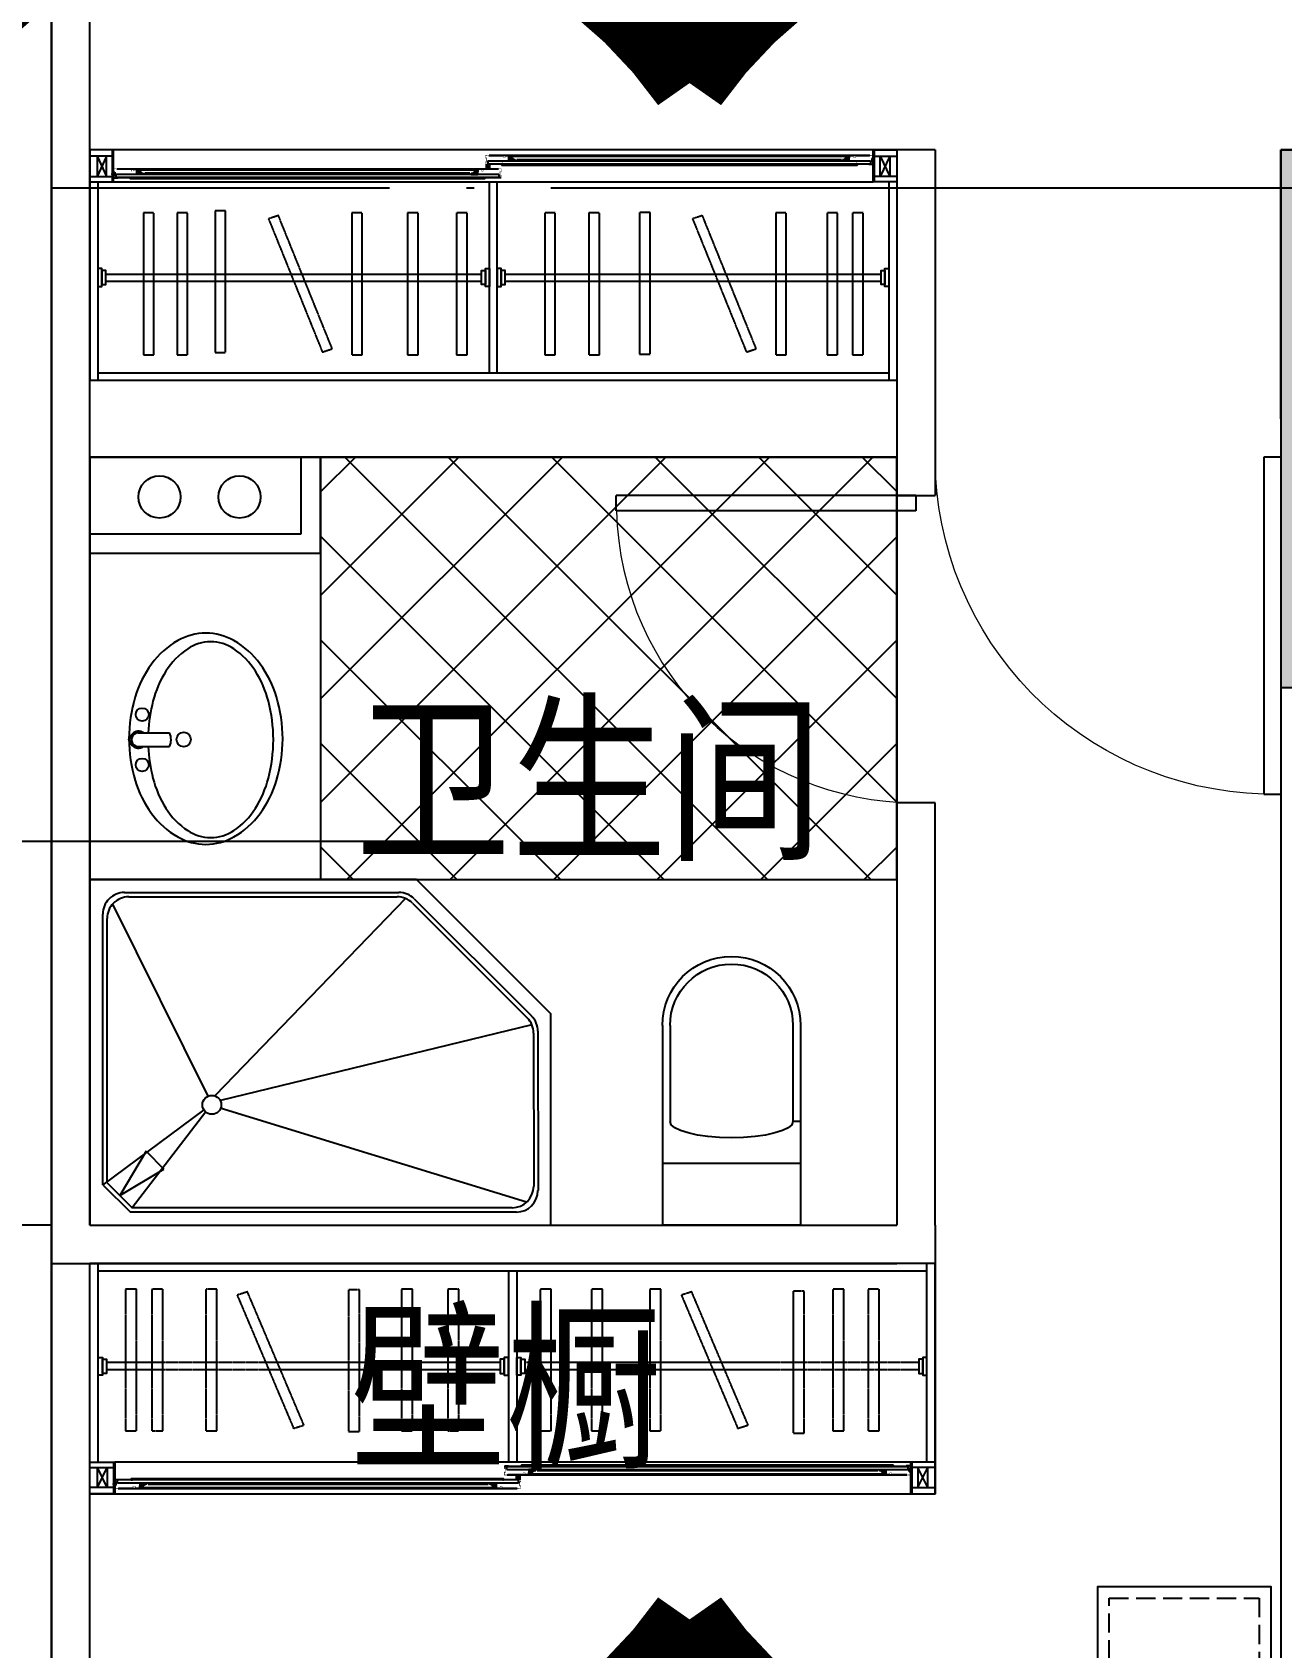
# Model space of a CAD drawing. Extents: x 802298 to 1915382, y -2285475 to -1340051.
# Drawn here: x 1398740 to 1401992, y -2236426 to -2232220 of the extents above; entities that cross this region are included whole.
import ezdxf
from ezdxf.enums import TextEntityAlignment as Align

# ---------------------------------------------------------------- set-up
doc = ezdxf.new("R2010")
doc.units = 0
doc.header["$LTSCALE"] = 1000
doc.header["$MEASUREMENT"] = 0
for name, pattern in [('DASH', [0.35, 0.25, -0.1]), ('DOTE', [2.42, 2, -0.2, 0.02, -0.2]), ('HIDDEN', [0.375, 0.25, -0.125]), ('k施-虚线', [4.5, 3, -1.5])]:
    doc.linetypes.add(name, pattern=pattern)
doc.layers.get('0').update_dxf_attribs({"linetype": 'CONTINUOUS'})
for name, color, linetype in [('DOTE', 1, 'CONTINUOUS'), ('PUB_TEXT', 7, 'CONTINUOUS'), ('WALL', 9, 'CONTINUOUS'), ('WINDOW', 4, 'CONTINUOUS'), ('修改', 6, 'CONTINUOUS'), ('厨卫', 154, 'CONTINUOUS'), ('家具', 33, 'CONTINUOUS'), ('平面填充', 252, 'CONTINUOUS'), ('结构', 7, 'CONTINUOUS')]:
    doc.layers.add(name, color=color, linetype=linetype)
doc.layers.add('面积－户', color=2, linetype='CONTINUOUS', plot=False)
doc.styles.add('黑体', font='SIMHEI.TTF', dxfattribs={"width": 0.8})

# ---------------------------------------------------------------- blocks, each defined once
blk = doc.blocks.new('A$C20CC1F58')
for p, q in [((0, 180), (0, 700)), ((360, 700), (0, 700)), ((360, 180), (360, 700)), ((360, 539.5), (0, 539.5)), ((20, 180), (20, 430)), ((360, 430), (340, 430)), ((340, 180), (340, 430))]:
    blk.add_line(p, q)
blk.add_lwpolyline([(340, 430), (336.9, 438.2), (327.8, 446.1), (313, 453.4), (293.1, 459.8), (268.9, 465.1), (241.2, 469), (211.2, 471.4), (180, 472.2), (148.8, 471.4), (118.8, 469), (91.1, 465.1), (66.9, 459.8), (47, 453.4), (32.2, 446.1), (23.1, 438.2), (20, 430)])
for radius in [180, 160]:
    blk.add_arc((180, 180), radius, 180, 0)
blk = doc.blocks.new('$0$C-D_B0A01EA002')
for p, q in [((-18.6, -23.2), (-18.6, -105)), ((17.4, -23.2), (17.4, -105))]:
    blk.add_line(p, q)
blk.add_lwpolyline([(-273, -200, 0.130159), (-253.7, -273, 0.106469), (-192.5, -341.4, 0.084248), (-106.7, -384, 0.073281), (2, -400, 0.073281), (110.7, -384, 0.084248), (196.4, -341.4, 0.106469), (257.6, -273, 0.130159), (277, -200, 0.130159), (257.6, -127, 0.106469), (196.4, -58.6, 0.084248), (110.7, -16, 0.073281), (2, 0, 0.073281), (-106.7, -16, 0.084248), (-192.5, -58.6, 0.106469), (-253.7, -127, 0.130159)], format="xyb", close=True)
for points in [[(-18.6, -50.1, 0.052133), (-100.9, -62.4, 0.076468), (-179, -96, 0.107136), (-237.3, -152.8, 0.147373), (-255.4, -212.7, 0.147373)], [(-255.4, -212.7, 0.147373), (-237.3, -272.5, 0.107136), (-179, -329.3, 0.076468), (-100.9, -362.9, 0.063415), (-0.6, -375.7, 0.063415), (99.8, -362.9, 0.076468), (177.8, -329.3, 0.107136), (236.2, -272.5, 0.147373), (254.2, -212.7, 0.147373), (236.2, -152.8, 0.107136), (177.8, -96, 0.076468), (99.8, -62.4, 0.052133), (17.4, -50.1, 0.063415)]]:
    blk.add_lwpolyline(points, format="xyb")
for centre, radius in [((-66.1, -34.3), 16.9), ((65, -34.3), 16.9), ((0, -142.3), 18.8)]:
    blk.add_circle(centre, radius)
for centre, radius, start, end in [((-0.6, -24.8), 22.2, 324.0956, 215.9044), ((-0.6, -24.8), 18.1, 354.9395, 185.0605), ((-0.6, -71.8), 37.8, 241.5808, 298.4192)]:
    blk.add_arc(centre, radius, start, end)
blk.add_point((0, 0))
blk = doc.blocks.new('314223412355')
blk.add_line((0, -900), (0, 0))
at = {"layer": '厨卫'}
for p, q in [((0, 0), (-1200, 0)), ((-1200, 0), (-1200, -550)), ((-1110, -34.2), (-105.3, -33.8)), ((-33.7, -105.4), (-105.3, -33.8)), ((-1136.2, -59.8), (-339.1, -305.1)), ((-1098.7, -45.5), (-110, -45.1)), ((-301.5, -295.2), (-110, -45.1)), ((-77.5, -77.5), (-192.4, -146.3)), ((-146, -192.6), (-77.5, -77.5)), ((-44.9, -110), (-110, -45.1)), ((-1166, -505), (-1166.2, -90.5)), ((-1154.7, -500.4), (-1154.9, -101.7)), ((-296.3, -300.6), (-33.7, -105.4)), ((-44.9, -110), (-44.5, -798.8)), ((-33.7, -105.4), (-33.3, -810)), ((-146, -192.6), (-192.4, -146.3)), ((-1150.4, -521.9), (-339.4, -324.5)), ((-820.9, -851), (-325.6, -338.1)), ((-58.8, -836.3), (-306.3, -337.8)), ((-843.8, -850.1), (-1149.5, -544.8)), ((-839.1, -838.8), (-1138.2, -540.1)), ((-850, -900), (-1200, -550)), ((-89.5, -866.3), (-804, -866.5)), ((-100.8, -855.1), (-799.4, -855.3)), ((0, -900), (-850, -900)), ((-600, -900), (0, -900))]:
    blk.add_line(p, q, dxfattribs=at)
blk.add_lwpolyline([(0, 0), (-1200, 0), (-1200, -550), (-850, -900), (0, -900)], close=True, dxfattribs=at)
blk.add_circle((-317.3, -313.4), 24.5, dxfattribs=at)
for centre, start, end in [((-1109.9, -90.5), 90.0334, 180.0334), ((-1098.7, -101.7), 90.0334, 180.0334), ((-1098.5, -500.3), 180.0334, 225.0334), ((-1109.7, -505), 180.0334, 225.0334), ((-100.8, -798.8), 270.0334, 0.0334), ((-799.4, -799), 225.0334, 270.0334), ((-89.5, -810.1), 270.0334, 0.0334), ((-804, -810.3), 225.0334, 270.0334)]:
    blk.add_arc(centre, 56.2, start, end, dxfattribs=at)
blk = doc.blocks.new('asfafasfsafaffd')
at = {"color": 8, "ltscale": 0.5}
blk.add_lwpolyline([(1608096, -1342991.5), (1608096, -1343191.5), (1608096, -1343191.5), (1608096, -1344391.5), (1607896, -1344391.5), (1607896, -1342991.5)], close=True, dxfattribs=at)
blk.add_solid([(1608096, -1344391.5), (1608096, -1342991.5), (1607896, -1344391.5), (1607896, -1342991.5)], dxfattribs=at)
blk = doc.blocks.new('dgfgf')
at = {"layer": '家具'}
blk.add_lwpolyline([(7597.4, -62676.2), (7147.4, -62676.2), (7147.4, -63176.2), (7597.4, -63176.2), (7597.4, -62676.2), (7517.4, -62676.2)], dxfattribs=at)
at = {"layer": '家具', "color": 251, "linetype": 'DASH', "ltscale": 0.2}
blk.add_lwpolyline([(7567.4, -62706.2), (7177.4, -62706.2), (7177.4, -63146.2), (7567.4, -63146.2)], close=True, dxfattribs=at)
blk = doc.blocks.new('A$C72813290')
at = {"layer": '家具'}
for p, q in [((1830, 2030), (599.1, 2030)), ((779.5, 752.6), (779.5, 2030)), ((579.1, 2000), (0, 2000)), ((0, 500), (0, 2000)), ((579.1, 500), (579.1, 2010)), ((1850, 500), (1850, 2000)), ((1850, 2000), (1980, 2000)), ((1980, 500), (1980, 2000)), ((30, 530), (30, 1970)), ((579.1, 1970), (30, 1970)), ((169.9, 1944.6), (169.9, 1282.8)), ((1850, 1970), (1950, 1970)), ((1950, 530), (1950, 1970)), ((169.9, 555.4), (169.9, 1217.2)), ((579.1, 530), (30, 530)), ((1850, 530), (1950, 530)), ((912.3, 500), (0, 500)), ((1830, 470), (967.1, 470)), ((1850, 500), (1980, 500))]:
    blk.add_line(p, q, dxfattribs=at)
at = {"layer": '家具', "linetype": 'DASH'}
for p, q in [((1850, 2000), (579.1, 2000)), ((912.3, 500), (1850, 500))]:
    blk.add_line(p, q, dxfattribs=at)
at = {"layer": '家具'}
for points in [[(169.9, 1944.6), (405.3, 1944.6, -0.414214), (465.3, 1884.6), (465.3, 1342.8, -0.414214), (405.3, 1282.8), (169.9, 1282.8, -0.414214), (109.9, 1342.8), (109.9, 1884.6, -0.414214)], [(169.9, 555.4), (405.3, 555.4, 0.414214), (465.3, 615.4), (465.3, 1157.2, 0.414214), (405.3, 1217.2), (169.9, 1217.2, 0.414214), (109.9, 1157.2), (109.9, 615.4, 0.414214)]]:
    blk.add_lwpolyline(points, format="xyb", close=True, dxfattribs=at)
blk.add_lwpolyline([(579.1, 832.6, 0.180302), (1070.8, 724.6, -0.088637), (967.1, 470.1, 28871.271551)], format="xyb", dxfattribs=at)
for centre, radius, start, end in [((599.1, 2010), 20, 90, 180), ((1819.3, 2001.3), 30.7, 357.6884, 69.6917), ((1391.5, 1313.2), 944, 210.6075, 243.2773), ((1819.3, 498.8), 30.7, 290.3566, 2.3152)]:
    blk.add_arc(centre, radius, start, end, dxfattribs=at)
blk.add_blockref('dgfgf', (-7147.4, 65176.2), dxfattribs=at)
at = {"layer": '家具', "xscale": -1, "rotation": 180}
blk.add_blockref('dgfgf', (-7147.4, -62676.2), dxfattribs=at)
blk = doc.blocks.new('A$C23642D9D')
at = {"layer": '家具'}
blk.add_blockref('A$C72813290', (0, 0), dxfattribs=at)
blk = doc.blocks.new('$DorLib2D$00000001')
for p, q in [((0.45, 0.975), (0.5, 0.975)), ((0.45, 0), (0.45, 0.975)), ((0.5, 0), (0.5, 0.975)), ((0.5, 0), (0.45, 0))]:
    blk.add_line(p, q)
at = {"lineweight": 13}
blk.add_arc((0.475, 0), 0.975, 91.4693, 180, dxfattribs=at)
blk = doc.blocks.new('A$C4EDB07DC')
at = {"layer": '家具'}
h = blk.add_hatch(color=256, dxfattribs=at)
h.paths.add_polyline_path([(-148.1, 77.9), (-145.6, 77.9), (-145.6, 80.9), (-148.1, 80.9)])
edge = h.paths.add_edge_path(flags=16)
edge.add_line((-146.2, 77.9), (-148.1, 77.9))
h = blk.add_hatch(color=256, dxfattribs=at)
h.paths.add_polyline_path([(753.1, 77.9), (750.6, 77.9), (750.6, 80.9), (753.1, 80.9)])
edge = h.paths.add_edge_path(flags=16)
edge.add_line((751.2, 77.9), (753.1, 77.9))
h = blk.add_hatch(dxfattribs=at)
h.set_pattern_fill('DOTS', color=256, scale=10, angle=180, style=0)
h.set_pattern_definition([(360, (7126.516, -2043.4462), (0.3125, 0.625), [0, -0.625])])
edge = h.paths.add_edge_path()
edge.add_line((-190, 63.1), (-187, 63.1))
edge.add_line((-187, 63.1), (-187, 71.1))
edge.add_line((-187, 71.1), (-190, 71.1))
edge.add_ellipse((-189.7, 67.1), major_axis=(2.83, -2.83), ratio=1, start_angle=138.5853, end_angle=311.4147)
h = blk.add_hatch(color=256, dxfattribs=at)
h.paths.add_polyline_path([(796.9, 39.6), (799.4, 39.6), (799.4, 42.6), (796.9, 42.6)])
edge = h.paths.add_edge_path(flags=16)
edge.add_line((798.8, 39.6), (796.9, 39.6))
h = blk.add_hatch(color=256, dxfattribs=at)
h.paths.add_polyline_path([(1699.7, 39.6), (1697.2, 39.6), (1697.2, 42.6), (1699.7, 42.6)])
edge = h.paths.add_edge_path(flags=16)
edge.add_line((1697.8, 39.6), (1699.7, 39.6))
h = blk.add_hatch(dxfattribs=at)
h.set_pattern_fill('DOTS', color=256, scale=10, angle=180, style=0)
h.set_pattern_definition([(180, (-5577.07925, -2081.9169), (-0.3125, 0.625), [0, -0.625])])
edge = h.paths.add_edge_path()
edge.add_line((1739.4, 32.6), (1736.4, 32.6))
edge.add_line((1736.4, 32.6), (1736.4, 24.6))
edge.add_line((1736.4, 24.6), (1739.4, 24.6))
edge.add_ellipse((1739.1, 28.6), major_axis=(2.83, -2.83), ratio=1, start_angle=-41.4147, end_angle=131.4147)
for p, q in [((-250, 0, 0), (-250, 650, 0)), ((-250, 0, 0), (-250, 650, 0)), ((-250, 650, 0), (1800, 650)), ((-250, 650, 0), (-250, 17.2, 0)), ((-230, 90, 0), (-230, 650, 0)), ((1800, 90), (1800, 650)), ((795, 375, 0), (795, 375, 0)), ((1770, 375), (1770, 375)), ((795, 345, 0), (795, 345, 0)), ((1770, 345), (1770, 345)), ((-250, 47, 0), (-250, 90, 0)), ((-250, 90, 0), (-250, 0, 0)), ((-190, 90, 0), (-190, 0, 0)), ((-187.6, 79.2, 0), (-179.6, 79.2, 0)), ((-148.1, 80.9, 0), (-145.6, 80.9, 0)), ((-148.1, 77.9, 0), (-148.1, 80.9, 0)), ((-145.6, 80.9, 0), (750.6, 80.9, 0)), ((753.1, 80.9, 0), (750.6, 80.9, 0)), ((753.1, 77.9, 0), (753.1, 80.9, 0)), ((792.6, 79.2, 0), (784.6, 79.2, 0)), ((1740, 90, 0), (1740, 0, 0)), ((1800, 47), (1800, 90)), ((-250, 75, 0), (-193, 75, 0)), ((-232, 18, 0), (-232, 75, 0)), ((-208, 18, 0), (-232, 75, 0)), ((-232, 18, 0), (-208, 75, 0)), ((-208, 75, 0), (-208, 18, 0)), ((-190, 71.1, 0), (-186.9, 71.1, 0)), ((-190, 63.1, 0), (-187, 63.1, 0)), ((-187, 63.1, 0), (-187, 71.1, 0)), ((795, 77.9, 0), (-186.5, 77.9, 0)), ((-184.2, 68.9, 0), (-184.2, 77.9, 0)), ((789.2, 68.9, 0), (-184.2, 68.9, 0)), ((-180.9, 52.9, 0), (788.4, 52.9, 0)), ((-146.2, 77.9, 0), (-148.1, 77.9, 0)), ((-113.6, 68.9, 0), (-130.6, 68.9, 0)), ((-130.6, 68.9, 0), (-130.6, 57.9, 0)), ((-130.6, 59.9, 0), (-130.2, 60.9, 0)), ((-130.6, 56.4, 0), (-130.6, 58.6, 0)), ((-130.6, 57.9, 0), (-127.6, 57.9, 0)), ((-130.6, 55.9, 0), (736.9, 55.9, 0)), ((-130, 68, 0), (-130.5, 67.6, 0)), ((-130.5, 67.6, 0), (-130.5, 67.6, 0)), ((-130.5, 65.7, 0), (-130, 66, 0)), ((-130.2, 60.9, 0), (-129.6, 61.8, 0)), ((-129.5, 68.5, 0), (-130, 68, 0)), ((-130, 66, 0), (-129.5, 66.6, 0)), ((-129.6, 61.8, 0), (-128.6, 62.5, 0)), ((-128.9, 68.9, 0), (-129.5, 68.5, 0)), ((-129.5, 66.6, 0), (-129, 67, 0)), ((-129, 67, 0), (-128.5, 67.4, 0)), ((-128.6, 62.5, 0), (-127.9, 63.1, 0)), ((-128.5, 67.4, 0), (-128, 67.7, 0)), ((-128, 67.7, 0), (-127.8, 68.3, 0)), ((-127.9, 63.1, 0), (-127, 63.7, 0)), ((-127.8, 68.3, 0), (-127.3, 68.6, 0)), ((-127.6, 57.9, 0), (-127.6, 60.2, 0)), ((-127.3, 68.6, 0), (-126.9, 68.8, 0)), ((-127, 63.7, 0), (-126.6, 64.1, 0)), ((-126.6, 60.1, 0), (-126.9, 59.8, 0)), ((-126.6, 64.1, 0), (-126.3, 64.6, 0)), ((-126.1, 60.5, 0), (-126.6, 60.1, 0)), ((-126.3, 64.6, 0), (-126, 65.3, 0)), ((-125.5, 60.7, 0), (-126.1, 60.5, 0)), ((-126, 65.3, 0), (-125.5, 65.9, 0)), ((-125.5, 65.9, 0), (-125, 66.2, 0)), ((-124.9, 61, 0), (-125.5, 60.7, 0)), ((-125, 66.2, 0), (-124.4, 66.7, 0)), ((-124.4, 61.3, 0), (-124.9, 61, 0)), ((-124.4, 66.7, 0), (-123.8, 67.2, 0)), ((-123.7, 61.7, 0), (-124.4, 61.3, 0)), ((-123.8, 67.2, 0), (-122.9, 67.6, 0)), ((-123, 62.3, 0), (-123.7, 61.7, 0)), ((-122.7, 62.8, 0), (-123, 62.3, 0)), ((-122.9, 67.6, 0), (-122.2, 67.8, 0)), ((-122.3, 63.4, 0), (-122.7, 62.8, 0)), ((-121.6, 63.8, 0), (-122.3, 63.4, 0)), ((-122.2, 67.8, 0), (-121.6, 68, 0)), ((-121.6, 68, 0), (-121, 68.1, 0)), ((-120.8, 64.3, 0), (-121.6, 63.8, 0)), ((-121, 68.1, 0), (-120.4, 68.3, 0)), ((-120.1, 65, 0), (-120.8, 64.3, 0)), ((-120.4, 68.3, 0), (-119.9, 68.3, 0)), ((-119.2, 65.8, 0), (-120.1, 65, 0)), ((-119.9, 68.3, 0), (-119.9, 68.9, 0)), ((-118.7, 66.4, 0), (-119.2, 65.8, 0)), ((-118.4, 67, 0), (-118.7, 66.4, 0)), ((-117.3, 67.3, 0), (-118.4, 67, 0)), ((-115.9, 67.6, 0), (-117.3, 67.3, 0)), ((-114.4, 68, 0), (-115.9, 67.6, 0)), ((-114.8, 66.6, 0), (-113.6, 66.6, 0)), ((-113.8, 68.9, 0), (-114.4, 68, 0)), ((-113.6, 68.9, 0), (-113.6, 66.6, 0)), ((-110.6, 68.9, 0), (-110.6, 65.9, 0)), ((-110.6, 68.9, 0), (-110.6, 65.9, 0)), ((715.6, 65.9, 0), (-110.6, 65.9, 0)), ((735.6, 68.9, 0), (715.6, 68.9, 0)), ((715.6, 68.9, 0), (715.6, 65.9, 0)), ((718.6, 68.9, 0), (735.6, 68.9, 0)), ((718.6, 68.9, 0), (718.6, 66.6, 0)), ((719.8, 66.6, 0), (718.6, 66.6, 0)), ((718.8, 68.9, 0), (719.4, 68, 0)), ((719.4, 68, 0), (720.9, 67.6, 0)), ((720.9, 67.6, 0), (722.3, 67.3, 0)), ((722.3, 67.3, 0), (723.4, 67, 0)), ((723.4, 67, 0), (723.7, 66.4, 0)), ((723.7, 66.4, 0), (724.2, 65.8, 0)), ((724.2, 65.8, 0), (725.1, 65, 0)), ((724.9, 68.3, 0), (724.9, 68.9, 0)), ((725.4, 68.3, 0), (724.9, 68.3, 0)), ((725.1, 65, 0), (725.8, 64.3, 0)), ((726, 68.1, 0), (725.4, 68.3, 0)), ((725.8, 64.3, 0), (726.6, 63.8, 0)), ((726.6, 68, 0), (726, 68.1, 0)), ((727.2, 67.8, 0), (726.6, 68, 0)), ((726.6, 63.8, 0), (727.3, 63.4, 0)), ((727.9, 67.6, 0), (727.2, 67.8, 0)), ((727.3, 63.4, 0), (727.7, 62.8, 0)), ((727.7, 62.8, 0), (728, 62.3, 0)), ((728.8, 67.2, 0), (727.9, 67.6, 0)), ((728, 62.3, 0), (728.7, 61.7, 0)), ((728.7, 61.7, 0), (729.4, 61.3, 0)), ((729.4, 66.7, 0), (728.8, 67.2, 0)), ((730, 66.2, 0), (729.4, 66.7, 0)), ((729.4, 61.3, 0), (729.9, 61, 0)), ((729.9, 61, 0), (730.5, 60.7, 0)), ((730.5, 65.9, 0), (730, 66.2, 0)), ((731, 65.3, 0), (730.5, 65.9, 0)), ((730.5, 60.7, 0), (731.1, 60.5, 0)), ((731.3, 64.6, 0), (731, 65.3, 0)), ((731.1, 60.5, 0), (731.6, 60.1, 0)), ((731.6, 64.1, 0), (731.3, 64.6, 0)), ((732, 63.7, 0), (731.6, 64.1, 0)), ((731.6, 60.1, 0), (731.9, 59.8, 0)), ((732.3, 68.6, 0), (731.9, 68.8, 0)), ((732.9, 63.1, 0), (732, 63.7, 0)), ((732.8, 68.3, 0), (732.3, 68.6, 0)), ((732.6, 57.9, 0), (732.6, 60.2, 0)), ((735.6, 57.9, 0), (732.6, 57.9, 0)), ((733, 67.7, 0), (732.8, 68.3, 0)), ((733.6, 62.5, 0), (732.9, 63.1, 0)), ((733.5, 67.4, 0), (733, 67.7, 0)), ((734, 67, 0), (733.5, 67.4, 0)), ((734.6, 61.8, 0), (733.6, 62.5, 0)), ((733.9, 68.9, 0), (734.5, 68.5, 0)), ((734.5, 66.6, 0), (734, 67, 0)), ((734.5, 68.5, 0), (735, 68, 0)), ((735, 66, 0), (734.5, 66.6, 0)), ((735.2, 60.9, 0), (734.6, 61.8, 0)), ((735, 68, 0), (735.5, 67.6, 0)), ((735.5, 65.7, 0), (735, 66, 0)), ((735.6, 59.9, 0), (735.2, 60.9, 0)), ((735.5, 67.6, 0), (735.5, 67.6, 0)), ((735.6, 68.9, 0), (735.6, 57.9, 0)), ((735.6, 56.4, 0), (735.6, 58.6, 0)), ((751.2, 77.9, 0), (753.1, 77.9, 0)), ((757.4, 50.6, 0), (757.4, 40.9, 0)), ((757.4, 40.9, 0), (765.4, 40.9, 0)), ((760.8, 39.6, 0), (1735.9, 39.6, 0)), ((760.8, 30.6, 0), (760.8, 39.6, 0)), ((765.4, 40.9, 0), (765.4, 50.6, 0)), ((789.2, 68.9, 0), (789.2, 77.9, 0)), ((796.9, 42.6, 0), (799.4, 42.6, 0)), ((796.9, 39.6, 0), (796.9, 42.6, 0)), ((798.8, 39.6, 0), (796.9, 39.6, 0)), ((799.4, 42.6, 0), (1697.2, 42.6, 0)), ((1699.7, 42.6, 0), (1697.2, 42.6, 0)), ((1697.8, 39.6, 0), (1699.7, 39.6, 0)), ((1699.7, 39.6, 0), (1699.7, 42.6, 0)), ((1737, 40.9, 0), (1729, 40.9, 0)), ((1733.6, 30.6, 0), (1733.6, 39.6, 0)), ((1800, 75), (1743, 75, 0)), ((1758, 75, 0), (1758, 18, 0)), ((1758, 18, 0), (1782, 75)), ((1782, 18), (1758, 75, 0)), ((1782, 18), (1782, 75)), ((-193, 18, 0), (-250, 18, 0)), ((760.8, 30.6, 0), (1733.6, 30.6, 0)), ((764.1, 14.6, 0), (1731.3, 14.6, 0)), ((831.4, 30.6, 0), (814.4, 30.6, 0)), ((814.4, 30.6, 0), (814.4, 19.6, 0)), ((814.4, 21.5, 0), (814.8, 22.6, 0)), ((814.4, 19.6, 0), (817.4, 19.6, 0)), ((814.4, 17.6, 0), (1680.3, 17.6)), ((815, 29.7, 0), (814.5, 29.3, 0)), ((814.5, 29.3, 0), (814.5, 29.3, 0)), ((814.5, 27.4, 0), (815, 27.7, 0)), ((814.8, 22.6, 0), (815.4, 23.4, 0)), ((815.5, 30.2, 0), (815, 29.7, 0)), ((815, 27.7, 0), (815.5, 28.2, 0)), ((815.4, 23.4, 0), (816.4, 24.1, 0)), ((816.1, 30.5, 0), (815.5, 30.2, 0)), ((815.5, 28.2, 0), (816, 28.7, 0)), ((816, 28.7, 0), (816.5, 29.1, 0)), ((816.4, 24.1, 0), (817.1, 24.8, 0)), ((816.5, 29.1, 0), (817, 29.4, 0)), ((817, 29.4, 0), (817.2, 30, 0)), ((817.1, 24.8, 0), (818, 25.3, 0)), ((817.2, 30, 0), (817.7, 30.2, 0)), ((817.4, 19.6, 0), (817.4, 21.8, 0)), ((817.7, 30.2, 0), (818.1, 30.4, 0)), ((818, 25.3, 0), (818.4, 25.8, 0)), ((818.4, 21.8, 0), (818.1, 21.4, 0)), ((818.4, 25.8, 0), (818.7, 26.3, 0)), ((818.9, 22.2, 0), (818.4, 21.8, 0)), ((818.7, 26.3, 0), (819, 26.9, 0)), ((819.5, 22.4, 0), (818.9, 22.2, 0)), ((819, 26.9, 0), (819.5, 27.6, 0)), ((819.5, 27.6, 0), (820, 27.9, 0)), ((820.1, 22.6, 0), (819.5, 22.4, 0)), ((820, 27.9, 0), (820.6, 28.4, 0)), ((820.6, 22.9, 0), (820.1, 22.6, 0)), ((820.6, 28.4, 0), (821.2, 28.9, 0)), ((821.3, 23.3, 0), (820.6, 22.9, 0)), ((821.2, 28.9, 0), (822.1, 29.3, 0)), ((822, 23.9, 0), (821.3, 23.3, 0)), ((822.3, 24.4, 0), (822, 23.9, 0)), ((822.1, 29.3, 0), (822.8, 29.5, 0)), ((822.7, 25.1, 0), (822.3, 24.4, 0)), ((823.4, 25.4, 0), (822.7, 25.1, 0)), ((822.8, 29.5, 0), (823.4, 29.7, 0)), ((823.4, 29.7, 0), (824, 29.7, 0)), ((824.2, 26, 0), (823.4, 25.4, 0)), ((824, 29.7, 0), (824.6, 29.9, 0)), ((824.9, 26.6, 0), (824.2, 26, 0)), ((824.6, 29.9, 0), (825.1, 30, 0)), ((825.8, 27.5, 0), (824.9, 26.6, 0)), ((825.1, 30, 0), (825.1, 30.6, 0)), ((826.3, 28, 0), (825.8, 27.5, 0)), ((826.6, 28.7, 0), (826.3, 28, 0)), ((827.7, 28.9, 0), (826.6, 28.7, 0)), ((829.1, 29.2, 0), (827.7, 28.9, 0)), ((830.6, 29.7, 0), (829.1, 29.2, 0)), ((830.2, 28.2, 0), (831.4, 28.2, 0)), ((831.2, 30.5, 0), (830.6, 29.7, 0)), ((831.4, 30.6, 0), (831.4, 28.2, 0)), ((834.4, 30.6, 0), (834.4, 27.6, 0)), ((1659.2, 27.6), (834.4, 27.6, 0)), ((1659.2, 30.6), (1659.2, 27.6)), ((1662.2, 30.6), (1679.2, 30.6)), ((1662.2, 30.6), (1662.2, 28.2)), ((1663.4, 28.2), (1662.2, 28.2)), ((1662.4, 30.5), (1663, 29.7)), ((1663, 29.7), (1664.5, 29.2)), ((1664.5, 29.2), (1665.9, 28.9)), ((1665.9, 28.9), (1667, 28.7)), ((1667, 28.7), (1667.3, 28)), ((1667.3, 28), (1667.8, 27.5)), ((1667.8, 27.5), (1668.8, 26.6)), ((1668.6, 30), (1668.5, 30.6)), ((1669.1, 29.9), (1668.6, 30)), ((1668.8, 26.6), (1669.5, 26)), ((1669.7, 29.7), (1669.1, 29.9)), ((1669.5, 26), (1670.2, 25.4)), ((1670.2, 29.7), (1669.7, 29.7)), ((1670.8, 29.5), (1670.2, 29.7)), ((1670.2, 25.4), (1670.9, 25.1)), ((1671.6, 29.3), (1670.8, 29.5)), ((1670.9, 25.1), (1671.3, 24.4)), ((1671.3, 24.4), (1671.6, 23.9)), ((1672.5, 28.9), (1671.6, 29.3)), ((1671.6, 23.9), (1672.4, 23.3)), ((1672.4, 23.3), (1673, 22.9)), ((1673, 28.4), (1672.5, 28.9)), ((1673.6, 27.9), (1673, 28.4)), ((1673, 22.9), (1673.5, 22.6)), ((1673.5, 22.6), (1674.2, 22.4)), ((1674.2, 27.6), (1673.6, 27.9)), ((1674.6, 26.9), (1674.2, 27.6)), ((1674.2, 22.4), (1674.7, 22.2)), ((1674.9, 26.3), (1674.6, 26.9)), ((1674.7, 22.2), (1675.2, 21.8)), ((1675.2, 25.8), (1674.9, 26.3)), ((1675.7, 25.3), (1675.2, 25.8)), ((1675.2, 21.8), (1675.5, 21.4)), ((1676, 30.2), (1675.6, 30.4)), ((1676.5, 24.8), (1675.7, 25.3)), ((1676.5, 30), (1676, 30.2)), ((1676.2, 19.6), (1676.2, 21.8)), ((1679.2, 19.6), (1676.2, 19.6)), ((1676.6, 29.4), (1676.5, 30)), ((1677.2, 24.1), (1676.5, 24.8)), ((1677.2, 29.1), (1676.6, 29.4)), ((1677.6, 28.7), (1677.2, 29.1)), ((1678.2, 23.4), (1677.2, 24.1)), ((1677.5, 30.5), (1678.2, 30.2)), ((1678.1, 28.2), (1677.6, 28.7)), ((1678.6, 27.7), (1678.1, 28.2)), ((1678.2, 30.2), (1678.6, 29.7)), ((1678.8, 22.6), (1678.2, 23.4)), ((1678.6, 29.7), (1679.2, 29.3)), ((1679.2, 27.4), (1678.6, 27.7)), ((1679.2, 21.5), (1678.8, 22.6)), ((1679.2, 30.6), (1679.2, 19.6)), ((1679.2, 29.3), (1679.2, 29.3)), ((1679.2, 18.1), (1679.2, 20.2)), ((1739.4, 32.6, 0), (1736.3, 32.6, 0)), ((1736.4, 24.6, 0), (1736.4, 32.6, 0)), ((1739.4, 24.6, 0), (1736.4, 24.6, 0)), ((1743, 18, 0), (1800, 18)), ((1743, 0, 0), (-250, 0, 0)), ((1800, 0), (1743, 0, 0))]:
    blk.add_line(p, q, dxfattribs=at)
at = {"layer": '家具', "linetype": 'k施-虚线', "ltscale": 30}
for p, q in [((765, 630, 0), (765, 90, 0)), ((785, 630, 0), (785, 90, 0))]:
    blk.add_line(p, q, dxfattribs=at)
at = {"layer": '家具', "linetype": 'HIDDEN', "ltscale": 0.001}
for p, q in [((745, 371.6, 0), (-210, 371.6, 0)), ((1760, 371.6), (805, 371.6, 0)), ((745, 351.6, 0), (-210, 351.6, 0)), ((1760, 351.6), (805, 351.6, 0))]:
    blk.add_line(p, q, dxfattribs=at)
at = {"layer": '家具'}
for points in [[(1780, 630), (-230, 630)], [(1780, 90), (1780, 650)], [(1800, 90), (1740, 90)]]:
    blk.add_lwpolyline(points, dxfattribs=at)
at = {"layer": '家具', "linetype": 'HIDDEN', "ltscale": 0.001, "elevation": 0}
for points in [[(-114.3, 177.8), (-114.3, 577.8), (-87.5, 577.8), (-87.5, 177.8)], [(-28.5, 177.8), (-28.5, 577.8), (-1.8, 577.8), (-1.8, 177.8)], [(67.7, 171.9), (67.7, 571.9), (94.4, 571.9), (94.4, 171.9)], [(203.7, 194.4), (340.5, 570.3), (365.6, 561.1), (228.8, 185.2)], [(415.1, 177.8), (415.1, 577.8), (441.9, 577.8), (441.9, 177.8)], [(556.8, 177.8), (556.8, 577.8), (583.6, 577.8), (583.6, 177.8)], [(681.3, 177.8), (681.3, 577.8), (708, 577.8), (708, 177.8)], [(905.4, 177.8), (905.4, 577.8), (932.1, 577.8), (932.1, 177.8)], [(1017.7, 177.8), (1017.7, 577.8), (1044.5, 577.8), (1044.5, 177.8)], [(1146.2, 176.2), (1146.2, 576.2), (1173, 576.2), (1173, 176.2)]]:
    blk.add_lwpolyline(points, close=True, dxfattribs=at)
at = {"layer": '家具', "linetype": 'HIDDEN', "ltscale": 0.001}
for points in [[(1281.1, 194.4), (1417.9, 570.3), (1443, 561.1), (1306.2, 185.2)], [(1492.5, 177.8), (1492.5, 577.8), (1519.2, 577.8), (1519.2, 177.8)], [(1623, 177.8), (1623, 577.8), (1649.8, 577.8), (1649.8, 177.8)], [(1687.5, 177.8), (1687.5, 577.8), (1714.2, 577.8), (1714.2, 177.8)]]:
    blk.add_lwpolyline(points, close=True, dxfattribs=at)
at = {"layer": '家具', "elevation": 0}
for points in [[(-230, 385), (-220, 385), (-220, 335), (-230, 335)], [(-220, 380), (-210, 380), (-210, 340), (-220, 340)], [(755, 380), (745, 380), (745, 340), (755, 340)], [(765, 385), (755, 385), (755, 335), (765, 335)], [(785, 385), (795, 385), (795, 335), (785, 335)], [(785, 385), (795, 385), (795, 335), (785, 335)], [(795, 380), (805, 380), (805, 340), (795, 340)], [(-250, 90), (-193, 90), (-193, 0), (-250, 0)], [(-148.1, 77.9), (-145.6, 77.9), (-145.6, 80.9), (-148.1, 80.9)], [(753.1, 77.9), (750.6, 77.9), (750.6, 80.9), (753.1, 80.9)], [(796.9, 39.6), (799.4, 39.6), (799.4, 42.6), (796.9, 42.6)], [(1699.7, 39.6), (1697.2, 39.6), (1697.2, 42.6), (1699.7, 42.6)]]:
    blk.add_lwpolyline(points, close=True, dxfattribs=at)
at = {"layer": '家具'}
for points in [[(1770, 380), (1760, 380), (1760, 340), (1770, 340)], [(1770, 380), (1760, 380), (1760, 340), (1770, 340)], [(1780, 385), (1770, 385), (1770, 335), (1780, 335)], [(1780, 385), (1770, 385), (1770, 335), (1780, 335)], [(1800, 90), (1743, 90), (1743, 0), (1800, 0)]]:
    blk.add_lwpolyline(points, close=True, dxfattribs=at)
at = {"layer": '家具', "elevation": 0}
blk.add_lwpolyline([(-250, 90), (-190, 90)], dxfattribs=at)
at = {"layer": '家具', "linetype": 'k施-虚线', "ltscale": 30}
blk.add_lwpolyline([(-193, 90), (1740, 90)], dxfattribs=at)
at = {"layer": '家具', "const_width": 1.2, "elevation": 0}
for points in [[(-190, 78.5), (-178.2, 78.5), (-178.2, 80.3), (-179.6, 80.3)], [(-190, 70.9), (-190, 80.3), (-187.6, 80.3)], [(-178.2, 80.3), (-146.2, 80.3), (-146.2, 77.9)], [(783.2, 80.3), (751.2, 80.3), (751.2, 77.9)], [(795, 78.5), (783.2, 78.5), (783.2, 80.3), (784.6, 80.3)], [(795, 70.9), (795, 80.3), (792.6, 80.3)], [(-190.6, 53.5), (-181.2, 53.5), (-181.2, 56.5), (-144.2, 56.5), (-144.2, 59.5), (-140, 59.5), (-140, 56.5), (-131.2, 56.5), (-131.2, 68.3), (-134.6, 68.3)], [(-189.4, 60.9), (-187, 60.9), (-187, 72.9), (-190, 72.9)], [(-190, 53.5), (-190, 62.9)], [(795.6, 53.5), (786.2, 53.5), (786.2, 56.5), (749.2, 56.5), (749.2, 59.5), (745, 59.5), (745, 56.5), (736.2, 56.5), (736.2, 68.3), (739.6, 68.3)], [(755, 40.2), (766.8, 40.2), (766.8, 42), (765.4, 42)], [(755, 32.6), (755, 42), (757.4, 42)], [(766.8, 42), (798.8, 42), (798.8, 39.6)], [(794.4, 60.9), (792, 60.9), (792, 72.9), (795, 72.9)], [(795, 53.5), (795, 62.9)], [(1727.6, 42), (1697.8, 42), (1697.8, 39.6)], [(1739.4, 40.2), (1727.6, 40.2), (1727.6, 42), (1729, 42)], [(1739.4, 32.6), (1739.4, 42), (1737, 42)], [(754.4, 15.2), (763.8, 15.2), (763.8, 18.2), (800.8, 18.2), (800.8, 21.2), (805, 21.2), (805, 18.2), (813.8, 18.2), (813.8, 30), (810.4, 30)], [(755.6, 22.6), (758, 22.6), (758, 34.6), (755, 34.6)], [(755, 15.2), (755, 24.6)], [(1738.8, 22.6), (1736.4, 22.6), (1736.4, 34.6), (1739.4, 34.6)], [(1739.4, 15.2), (1739.4, 24.6)]]:
    blk.add_lwpolyline(points, dxfattribs=at)
at = {"layer": '家具', "const_width": 1.2}
blk.add_lwpolyline([(1740, 15.2), (1730.6, 15.2), (1730.6, 18.2), (1695.8, 18.2), (1695.8, 21.2), (1690.1, 21.2), (1690.1, 18.2), (1679.8, 18.2), (1679.8, 30), (1683.2, 30)], dxfattribs=at)
at = {"layer": '家具'}
for centre, radius, start, end in [((-189.7, 67.1, 0), 4.01, 93.5853, 266.4147), ((-125.2, 63.8, 0), 4.34, 235.7549, 338.9778), ((-114.8, 59.8, 0), 6.78, 90, 158.9778), ((719.8, 59.8, 0), 6.78, 21.0222, 90), ((730.2, 63.8, 0), 4.34, 201.0222, 304.2451), ((816, 43.2, 0), 57.9, 172.6272, 182.241), ((722.2, 46.7, 0), 37.3, 351.1451, 6.0902), ((903.5, 47.7, 0), 143.3, 178.8502, 182.7299), ((786.5, 45.8, 0), 25.6, 169.0605, 190.9395), ((640.7, 44.5, 0), 121.7, 358.3087, 2.8763), ((1027.3, 43.9, 0), 264, 178.552, 180.6581), ((731.2, 44.6, 0), 33.4, 353.6194, 10.329), ((819.8, 25.4, 0), 4.34, 235.7549, 338.9778), ((830.2, 21.4, 0), 6.78, 90, 158.9778), ((1663.4, 21.4), 6.78, 21.0222, 90), ((1673.8, 25.4), 4.34, 201.0222, 304.2451), ((1739.1, 28.6, 0), 4.01, 273.5853, 86.4147)]:
    blk.add_arc(centre, radius, start, end, dxfattribs=at)

msp = doc.modelspace()

# ---------------------------------------------------------------- hatches: boundary and pattern name
at = {"layer": '平面填充'}
h = msp.add_hatch(dxfattribs=at)
h.set_pattern_fill('ANSI37', color=256, scale=120, angle=90, style=0)
h.set_pattern_definition([(45, (3010086.47, -889534.83), (134.703842, -134.703842), []), (315, (3010086.47, -889534.83), (-134.703842, -134.703842), [])])
h.paths.add_polyline_path([(1400990.5, -2233326.4), (1400990.5, -2234426.4), (1399490.5, -2234426.4), (1399490.5, -2233326.4)])
h.paths.add_polyline_path([(1400722.2, -2234508.9), (1399483.3, -2234508.9), (1399483.3, -2233916.5), (1400722.2, -2233916.5)], flags=9)

# ---------------------------------------------------------------- linework, layer by layer
at = {"layer": 'DOTE', "linetype": 'DOTE'}
for p, q in [((1398790.5, -2242726.4), (1398790.5, -2231126.4)), ((1402090.5, -2232626.4), (1398790.5, -2232626.4)), ((1400990.5, -2232926.4), (1400990.5, -2234826.4)), ((1395490.5, -2234326.4), (1399790.5, -2234326.4)), ((1398790.5, -2235326.4), (1391890.5, -2235326.4)), ((1398790.5, -2235426.4), (1400990.5, -2235426.4))]:
    msp.add_line(p, q, dxfattribs=at)
at = {"layer": 'WALL'}
for p, q in [((1398890.5, -2234326.4), (1398890.5, -2231826.4)), ((1400990.5, -2232526.6), (1400990.5, -2233326.4)), ((1401090.5, -2232526.6), (1400990.5, -2232526.6)), ((1401090.5, -2232526.6), (1401090.5, -2233226.4)), ((1401990.5, -2233226.4), (1401990.5, -2232526.4)), ((1401990.5, -2232526.4), (1402190.5, -2232526.4)), ((1398890.5, -2233126.4), (1400990.5, -2233126.4)), ((1401090.5, -2233226.4), (1401090.5, -2233426.4)), ((1401990.5, -2233226.4), (1401990.5, -2233426.4)), ((1398890.5, -2233326.4), (1400990.5, -2233326.4)), ((1400990.5, -2233326.4), (1400990.5, -2233426.4)), ((1400990.5, -2233426.4), (1401090.5, -2233426.4)), ((1401990.5, -2233426.4), (1401990.5, -2238326.4)), ((1401090.5, -2234226.4), (1400990.5, -2234226.4)), ((1400990.5, -2234226.4), (1400990.5, -2235326.4)), ((1401090.5, -2235326.4), (1401090.5, -2234226.4)), ((1398890.5, -2235326.4), (1398890.5, -2234326.4)), ((1398890.5, -2235326.4), (1400990.5, -2235326.4)), ((1401090.5, -2235326.4), (1401090.5, -2235426.4)), ((1398890.5, -2235426.4), (1400990.5, -2235426.4)), ((1398890.5, -2236426.4), (1398890.5, -2235426.4)), ((1400990.5, -2235426.4), (1400990.5, -2235426.4)), ((1401090.5, -2235426.4), (1400990.5, -2235426.4)), ((1398890.5, -2239126.4), (1398890.5, -2236426.4))]:
    msp.add_line(p, q, dxfattribs=at)
at = {"layer": 'WINDOW', "color": 4}
msp.add_line((1400990.5, -2233426.4), (1400990.5, -2234226.4), dxfattribs=at)
at = {"layer": '修改', "const_width": 200}
msp.add_lwpolyline([(1402451.2, -2232352.7, -0.520567), (1402451.2, -2234352.7, -0.520567), (1402451.2, -2236352.7, -0.520567), (1400451.2, -2236352.7, -0.520567), (1398451.2, -2236352.7, -0.520567), (1396451.2, -2236352.7, -0.520567), (1396451.2, -2234352.7, -0.520567), (1396451.2, -2232352.7, -0.520567), (1398451.2, -2232352.7, -0.520567), (1400451.2, -2232352.7, -0.520567)], format="xyb", close=True, dxfattribs=at)
at = {"layer": '厨卫'}
for p, q in [((1399440.5, -2233326.4), (1398890.5, -2233326.4)), ((1398890.5, -2233326.4), (1398890.5, -2233526.5)), ((1399440.5, -2233526.5), (1399440.5, -2233326.4)), ((1399490.5, -2233576.5), (1399490.5, -2233326.4)), ((1398890.5, -2233526.5), (1399440.5, -2233526.5)), ((1398890.5, -2233576.5), (1399490.5, -2233576.5)), ((1398890.5, -2233576.5), (1398890.5, -2234426.4)), ((1399490.5, -2233576.5), (1399490.5, -2234426.4))]:
    msp.add_line(p, q, dxfattribs=at)
at = {"layer": '厨卫', "ltscale": 0.5}
for p, q in [((1399440.5, -2233326.4), (1399490.5, -2233326.4)), ((1398890.5, -2233576.5), (1398890.5, -2233526.5))]:
    msp.add_line(p, q, dxfattribs=at)
at = {"layer": '厨卫'}
for centre in [(1399071.5, -2233430.2), (1399279.7, -2233430.2)]:
    msp.add_circle(centre, 55, dxfattribs=at)
at = {"layer": '平面填充', "ltscale": 0.5}
for p, q in [((1400990.5, -2233326.4), (1398890.5, -2233326.4)), ((1398890.5, -2233326.4), (1398890.5, -2234426.4)), ((1400990.5, -2234426.4), (1400990.5, -2233326.4)), ((1398890.5, -2234426.4), (1400990.5, -2234426.4))]:
    msp.add_line(p, q, dxfattribs=at)
msp.add_lwpolyline([(1400990.5, -2233326.4), (1399490.5, -2233326.4), (1399490.5, -2234426.4), (1400990.5, -2234426.4)], close=True, dxfattribs=at)
at = {"layer": '面积－户'}
for points in [[(1411120.5, -2227096.4), (1405860.5, -2227096.4), (1405860.5, -2227996.4), (1402220.5, -2227996.4), (1402220.5, -2226496.4), (1400190.5, -2226496.4), (1400190.5, -2231126.4), (1398790.5, -2231126.4), (1398790.5, -2239226.4), (1398790.5, -2239356.4), (1402220.5, -2239356.4), (1402220.5, -2238456.4), (1406360.5, -2238456.4), (1406360.5, -2239956.4), (1410420.5, -2239956.4), (1410420.5, -2233956.4), (1411120.5, -2233956.4), (1411120.5, -2227096.4)], [(1411120.5, -2227096.4), (1405860.5, -2227096.4), (1405860.5, -2227996.4), (1402220.5, -2227996.4), (1402220.5, -2226496.4), (1400190.5, -2226496.4), (1400190.5, -2231126.4), (1398790.5, -2231126.4), (1398790.5, -2239226.4), (1398790.5, -2239356.4), (1402220.5, -2239356.4), (1402220.5, -2238456.4), (1406360.5, -2238456.4), (1406360.5, -2239956.4), (1410420.5, -2239956.4), (1410420.5, -2233956.4), (1411120.5, -2233956.4), (1411120.5, -2227096.4)], [(1398920.5, -2240256.4), (1398920.5, -2239356.4), (1398790.5, -2239356.4), (1398790.5, -2231826.4), (1395190.5, -2231826.4), (1395060.5, -2231826.4), (1395060.5, -2233696.4), (1394020.5, -2233696.4), (1394020.5, -2233096.4), (1392020.5, -2233096.4), (1392020.5, -2231126.4), (1389490.5, -2231126.4), (1389490.5, -2232426.4), (1388090.5, -2232426.4), (1388090.5, -2238326.4), (1388090.5, -2238456.4), (1387960.5, -2238456.4), (1387960.5, -2240256.4), (1388560.5, -2240256.4), (1398920.5, -2240256.4), (1398920.5, -2239356.4)], [(1398920.5, -2240256.4), (1398920.5, -2239356.4), (1398790.5, -2239356.4), (1398790.5, -2231826.4), (1395190.5, -2231826.4), (1395060.5, -2231826.4), (1395060.5, -2233696.4), (1394020.5, -2233696.4), (1394020.5, -2233096.4), (1392020.5, -2233096.4), (1392020.5, -2231126.4), (1389490.5, -2231126.4), (1389490.5, -2232426.4), (1388090.5, -2232426.4), (1388090.5, -2238326.4), (1388090.5, -2238456.4), (1387960.5, -2238456.4), (1387960.5, -2240256.4), (1388560.5, -2240256.4), (1398920.5, -2240256.4), (1398920.5, -2239356.4)]]:
    msp.add_lwpolyline(points, close=True, dxfattribs=at)

# ---------------------------------------------------------------- block references
at = {"layer": 'WINDOW', "color": 4}
for p, xscale, yscale, zscale, rotation in [((1401540.5, -2233326.4), -900, 900, -900, 180.000000043101), ((1401040.5, -2233826.4), -800, -800, -800, 270.0000000431022)]:
    msp.add_blockref('$DorLib2D$00000001', p, dxfattribs=dict(at, xscale=xscale, yscale=yscale, zscale=zscale, rotation=rotation))
at = {"layer": '厨卫'}
for name, p, rotation in [('$0$C-D_B0A01EA002', (1398992.1, -2234061.7), 90.00000005336084), ('314223412355', (1398890.5, -2235326.4), 180.0000000400206)]:
    msp.add_blockref(name, p, dxfattribs=dict(at, rotation=rotation))
at = {"layer": '厨卫', "extrusion": (0, 0, -1), "zscale": -1, "rotation": 179.9999999533093}
msp.add_blockref('A$C20CC1F58', (-1400380.3, -2234626.4), dxfattribs=at)
at = {"layer": '家具'}
for p, xscale, yscale, rotation in [((1399146.6, -2232526.6, 0), 1.024390244120073, -0.9227209532157307, 4.310448817847091e-08), ((1400822.2, -2236026.1, 0), 1.073165874391065, -0.9227209530560023, 180.0000000431045)]:
    msp.add_blockref('A$C4EDB07DC', p, dxfattribs=dict(at, xscale=xscale, yscale=yscale, rotation=rotation))
at = {"layer": '家具', "xscale": -1, "rotation": 359.99997560075}
msp.add_blockref('A$C23642D9D', (1401963.7, -2238767.1), dxfattribs=at)
at = {"layer": '结构', "xscale": -1, "rotation": 4.669073128127366e-08}
msp.add_blockref('asfafasfsafaffd', (3010086.5, -889534.8), dxfattribs=at)

# ---------------------------------------------------------------- texts
at = {"layer": 'PUB_TEXT', "style": '黑体', "width": 0.85}
for s, p in [('卫生间', (1400189.4, -2234339.6)), ('壁橱', (1399973.2, -2235923.8, 0))]:
    msp.add_text(s, height=350, dxfattribs=at).set_placement(p, align=Align.CENTER)

doc.saveas('drawing.dxf')
